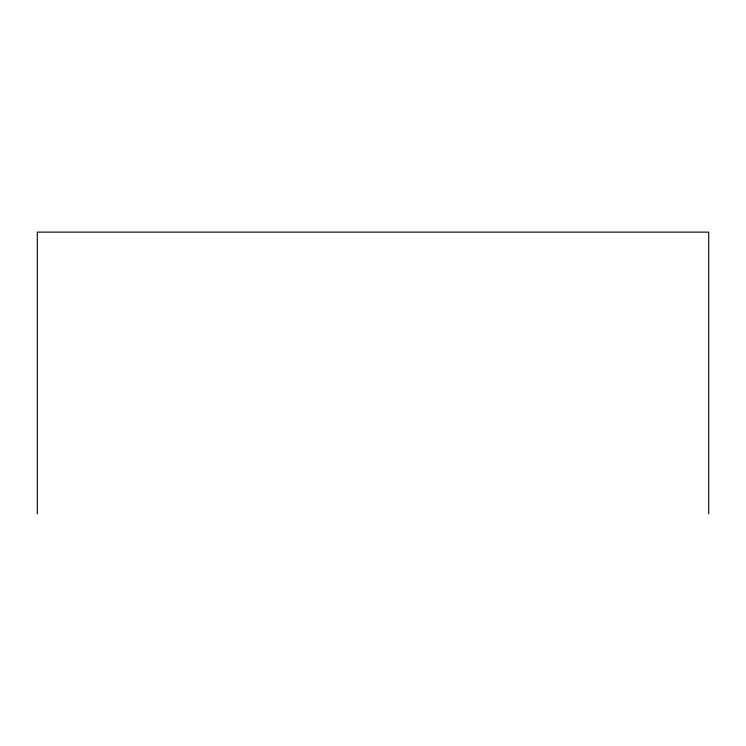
<?xml version="1.0" encoding="UTF-8"?>
<svg xmlns="http://www.w3.org/2000/svg" width="746" height="746" viewBox="0 0 746 746"><rect width="100%" height="100%" fill="white"/><g stroke="black" fill="none" stroke-linecap="round" stroke-linejoin="round"><path stroke-width="1.12" d="M708.7 513.873L708.7 232.127L37.3 232.127L37.3 513.873"/></g></svg>
